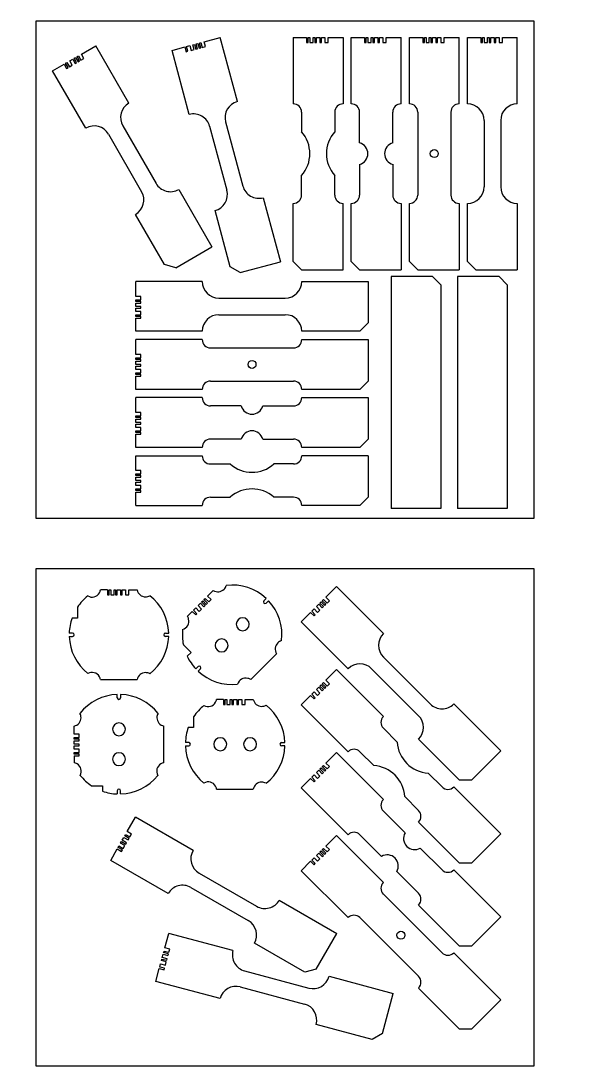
# Model space of a CAD drawing. Header units: millimetres. Extents: x 0 to 1032, y 0 to 630.
# Drawn here: x 331 to 662, y 0 to 630 of the extents above; entities that cross this region are included whole.
import ezdxf

# ---------------------------------------------------------------- set-up
doc = ezdxf.new("R2010")
doc.units = ezdxf.units.MM
doc.layers.get('0').update_dxf_attribs({"lineweight": 25, "true_color": 0xffffff})
for name, color, linetype, true_color in [('3', 7, 'Continuous', 0xffffff), ('4', 7, 'Continuous', 0xffffff), ('5', 5, 'Continuous', 0x0000ff)]:
    doc.layers.add(name, color=color, linetype=linetype, true_color=true_color)

# ---------------------------------------------------------------- blocks, each defined once
blk = doc.blocks.new('block 33')
at = {"color": 5, "true_color": 0x0000ff}
for p, q in [((-11.26, -6.5), (-10.39, -6)), ((-10.39, -6), (-8.89, -8.6)), ((-7.16, -7.6), (-8.66, -5)), ((-19.05, -11), (-17.55, -13.6)), ((-18.19, -10.5), (-17.32, -10)), ((-16.69, -13.1), (-18.19, -10.5)), ((-17.32, -10), (-15.82, -12.6)), ((-15.82, -12.6), (-14.09, -11.6)), ((-15.59, -9), (-13.86, -8)), ((-14.09, -11.6), (-15.59, -9)), ((-13.86, -8), (-12.36, -10.6)), ((-12.99, -7.5), (-12.12, -7)), ((-11.49, -10.1), (-12.99, -7.5)), ((-12.36, -10.6), (-11.49, -10.1)), ((-12.12, -7), (-10.62, -9.6)), ((-9.76, -9.1), (-11.26, -6.5)), ((-10.62, -9.6), (-9.76, -9.1)), ((-8.89, -8.6), (-7.16, -7.6)), ((-17.55, -13.6), (-16.69, -13.1))]:
    blk.add_line(p, q, dxfattribs=at)
at = {"color": 3, "true_color": 0x00ff00}
for p, q in [((-8.66, -5), (0, 0)), ((-25.98, -15), (-19.05, -11)), ((41.52, -131.91), (24.02, -101.6)), ((48.35, -133.74), (70, -121.24)), ((48.35, -133.74), (41.52, -131.91))]:
    blk.add_line(p, q, dxfattribs=at)
at = {"layer": '3', "color": 3, "linetype": 'Continuous', "true_color": 0x00ff00}
for p, q in [((20, -34.64), (0, 0)), ((-5.98, -49.64), (-25.98, -15)), ((50, -86.6), (70, -121.24))]:
    blk.add_line(p, q, dxfattribs=at)
at = {"layer": '4', "color": 4, "linetype": 'Continuous', "true_color": 0x00ffff}
for centre, start, end in [((25, -43.3), 120, 210), ((-0.98, -58.3), 30, 120), ((19.02, -92.94), 300, 30), ((45, -77.94), 210, 300)]:
    blk.add_arc(centre, 10, start, end, dxfattribs=at)
at = {"layer": '5', "color": 5, "linetype": 'Continuous', "true_color": 0x0000ff}
for p, q in [((16.34, -48.3), (36.34, -82.94)), ((7.68, -53.3), (27.68, -87.94))]:
    blk.add_line(p, q, dxfattribs=at)
blk = doc.blocks.new('block 35')
at = {"color": 3, "true_color": 0x00ff00}
for p, q in [((-9.66, -2.59), (0, 0)), ((-28.98, -7.76), (-21.25, -5.69)), ((5.96, -138.16), (-3.1, -104.36)), ((12.09, -141.7), (5.96, -138.16)), ((12.09, -141.7), (36.23, -135.23))]:
    blk.add_line(p, q, dxfattribs=at)
at = {"color": 5, "true_color": 0x0000ff}
for p, q in [((-21.25, -5.69), (-20.47, -8.59)), ((-20.28, -5.44), (-18.35, -4.92)), ((-19.51, -8.33), (-20.28, -5.44)), ((-18.35, -4.92), (-17.58, -7.82)), ((-16.42, -4.4), (-15.45, -4.14)), ((-15.64, -7.3), (-16.42, -4.4)), ((-15.45, -4.14), (-14.68, -7.04)), ((-14.49, -3.88), (-13.52, -3.62)), ((-13.71, -6.78), (-14.49, -3.88)), ((-13.52, -3.62), (-12.75, -6.52)), ((-12.75, -6.52), (-11.78, -6.26)), ((-12.56, -3.36), (-11.59, -3.11)), ((-11.78, -6.26), (-12.56, -3.36)), ((-11.59, -3.11), (-10.81, -6)), ((-10.81, -6), (-8.88, -5.49)), ((-8.88, -5.49), (-9.66, -2.59)), ((-20.47, -8.59), (-19.51, -8.33)), ((-17.58, -7.82), (-15.64, -7.3)), ((-14.68, -7.04), (-13.71, -6.78))]:
    blk.add_line(p, q, dxfattribs=at)
at = {"layer": '3', "color": 3, "linetype": 'Continuous', "true_color": 0x00ff00}
for p, q in [((10.35, -38.64), (0, 0)), ((-18.63, -46.4), (-28.98, -7.76)), ((25.88, -96.59), (36.23, -135.23))]:
    blk.add_line(p, q, dxfattribs=at)
at = {"layer": '4', "color": 4, "linetype": 'Continuous', "true_color": 0x00ffff}
for centre, start, end in [((12.94, -48.3), 105, 195), ((-16.04, -56.06), 15, 105), ((-5.68, -94.7), 285, 15), ((23.29, -86.93), 195, 285)]:
    blk.add_arc(centre, 10, start, end, dxfattribs=at)
at = {"layer": '5', "color": 5, "linetype": 'Continuous', "true_color": 0x0000ff}
for p, q in [((-6.38, -53.47), (3.98, -92.11)), ((3.28, -50.88), (13.63, -89.52))]:
    blk.add_line(p, q, dxfattribs=at)
blk = doc.blocks.new('block 45')
at = {"color": 3, "true_color": 0x00ff00}
for p, q in [((-30, 0), (-22, 0)), ((-9, 0), (0, 0)), ((-30, -135), (-30, -100)), ((-25, -140), (-30, -135)), ((-25, -140), (0, -140))]:
    blk.add_line(p, q, dxfattribs=at)
at = {"color": 5, "true_color": 0x0000ff}
for p, q in [((-22, 0), (-22, -3)), ((-21, -3), (-21, 0)), ((-21, 0), (-20, 0)), ((-20, 0), (-20, -3)), ((-18, -3), (-18, 0)), ((-18, 0), (-17, 0)), ((-17, 0), (-17, -3)), ((-16, -3), (-16, 0)), ((-16, 0), (-14, 0)), ((-14, 0), (-14, -3)), ((-13, -3), (-13, 0)), ((-13, 0), (-11, 0)), ((-11, 0), (-11, -3)), ((-9, -3), (-9, 0)), ((-22, -3), (-21, -3)), ((-20, -3), (-18, -3)), ((-17, -3), (-16, -3)), ((-14, -3), (-13, -3)), ((-11, -3), (-9, -3))]:
    blk.add_line(p, q, dxfattribs=at)
at = {"layer": '3', "color": 3, "linetype": 'Continuous', "true_color": 0x00ff00}
for p, q in [((-30, 0), (-30, -40)), ((0, 0), (0, -40)), ((0, -140), (0, -100))]:
    blk.add_line(p, q, dxfattribs=at)
at = {"layer": '4', "color": 4, "linetype": 'Continuous', "true_color": 0x00ffff}
for p, q in [((-25, -45), (-25, -56.77)), ((-5, -45), (-5, -56.77)), ((-25, -95), (-25, -83.23)), ((-5, -95), (-5, -83.23))]:
    blk.add_line(p, q, dxfattribs=at)
for centre, start, end in [((-30, -45), 0, 90), ((0, -45), 90, 180), ((-30, -95), 270, 0), ((0, -95), 180, 270)]:
    blk.add_arc(centre, 5, start, end, dxfattribs=at)
at = {"layer": '5', "color": 5, "linetype": 'Continuous', "true_color": 0x0000ff}
for centre, start, end in [((-40, -70), 318.59038, 41.40962), ((10, -70), 138.59038, 221.40962)]:
    blk.add_arc(centre, 20, start, end, dxfattribs=at)
blk = doc.blocks.new('block 46')
at = {"color": 3, "true_color": 0x00ff00}
for p, q in [((-30, 0), (-22, 0)), ((-9, 0), (0, 0)), ((-30, -135), (-30, -100)), ((-25, -140), (-30, -135)), ((-25, -140), (0, -140))]:
    blk.add_line(p, q, dxfattribs=at)
at = {"color": 5, "true_color": 0x0000ff}
for p, q in [((-22, 0), (-22, -3)), ((-21, -3), (-21, 0)), ((-21, 0), (-20, 0)), ((-20, 0), (-20, -3)), ((-18, -3), (-18, 0)), ((-18, 0), (-17, 0)), ((-17, 0), (-17, -3)), ((-16, -3), (-16, 0)), ((-16, 0), (-14, 0)), ((-14, 0), (-14, -3)), ((-13, 0), (-11, 0)), ((-13, -3), (-13, 0)), ((-11, 0), (-11, -3)), ((-9, -3), (-9, 0)), ((-22, -3), (-21, -3)), ((-20, -3), (-18, -3)), ((-17, -3), (-16, -3)), ((-14, -3), (-13, -3)), ((-11, -3), (-9, -3))]:
    blk.add_line(p, q, dxfattribs=at)
at = {"layer": '3', "color": 3, "linetype": 'Continuous', "true_color": 0x00ff00}
for p, q in [((-30, -40), (-30, 0)), ((0, -40), (0, 0)), ((0, -100), (0, -140))]:
    blk.add_line(p, q, dxfattribs=at)
at = {"layer": '4', "color": 4, "linetype": 'Continuous', "true_color": 0x00ffff}
for p, q in [((-25, -63.55), (-25, -45)), ((-5, -63.55), (-5, -45)), ((-25, -76.45), (-25, -95)), ((-5, -76.45), (-5, -95))]:
    blk.add_line(p, q, dxfattribs=at)
for centre, start, end in [((-30, -45), 0, 90), ((0, -45), 90, 180), ((-30, -95), 270, 0), ((0, -95), 180, 270)]:
    blk.add_arc(centre, 5, start, end, dxfattribs=at)
at = {"layer": '5', "color": 5, "linetype": 'Continuous', "true_color": 0x0000ff}
for centre, start, end in [((-26.67, -70), 284.47751, 75.52249), ((-3.33, -70), 104.47751, 255.52249)]:
    blk.add_arc(centre, 6.67, start, end, dxfattribs=at)
blk = doc.blocks.new('block 48')
at = {"color": 3, "true_color": 0x00ff00}
for p, q in [((-30, 0), (-22, 0)), ((-9, 0), (0, 0)), ((-30, -135), (-30, -100)), ((-25, -140), (-30, -135)), ((-25, -140), (0, -140))]:
    blk.add_line(p, q, dxfattribs=at)
at = {"color": 5, "true_color": 0x0000ff}
for p, q in [((-22, 0), (-22, -3)), ((-21, -3), (-21, 0)), ((-21, 0), (-20, 0)), ((-20, 0), (-20, -3)), ((-18, -3), (-18, 0)), ((-18, 0), (-17, 0)), ((-17, 0), (-17, -3)), ((-16, -3), (-16, 0)), ((-16, 0), (-14, 0)), ((-14, 0), (-14, -3)), ((-13, -3), (-13, 0)), ((-13, 0), (-11, 0)), ((-11, 0), (-11, -3)), ((-9, -3), (-9, 0)), ((-22, -3), (-21, -3)), ((-20, -3), (-18, -3)), ((-17, -3), (-16, -3)), ((-14, -3), (-13, -3)), ((-11, -3), (-9, -3))]:
    blk.add_line(p, q, dxfattribs=at)
at = {"layer": '3', "color": 3, "linetype": 'Continuous', "true_color": 0x00ff00}
for p, q in [((-30, -40), (-30, 0)), ((0, -40), (0, 0)), ((0, -100), (0, -140))]:
    blk.add_line(p, q, dxfattribs=at)
at = {"layer": '4', "color": 4, "linetype": 'Continuous', "true_color": 0x00ffff}
for centre, start, end in [((-30, -50), 0, 90), ((0, -50), 90, 180), ((-30, -90), 270, 0), ((0, -90), 180, 270)]:
    blk.add_arc(centre, 10, start, end, dxfattribs=at)
at = {"layer": '5', "color": 5, "linetype": 'Continuous', "true_color": 0x0000ff}
for p, q in [((-20, -50), (-20, -90)), ((-10, -50), (-10, -90))]:
    blk.add_line(p, q, dxfattribs=at)
blk = doc.blocks.new('block 49')
at = {"color": 3, "true_color": 0x00ff00}
for p, q in [((140, 0), (140, -25)), ((0, -9), (0, 0)), ((0, -30), (0, -22)), ((140, -25), (135, -30)), ((135, -30), (100, -30))]:
    blk.add_line(p, q, dxfattribs=at)
at = {"color": 5, "true_color": 0x0000ff}
for p, q in [((3, -9), (0, -9)), ((0, -12), (0, -11)), ((0, -11), (3, -11)), ((3, -12), (0, -12)), ((3, -11), (3, -9)), ((3, -13), (3, -12)), ((0, -15), (0, -13)), ((0, -13), (3, -13)), ((3, -15), (0, -15)), ((0, -18), (0, -16)), ((0, -16), (3, -16)), ((3, -18), (0, -18)), ((3, -16), (3, -15)), ((3, -20), (3, -18)), ((0, -21), (0, -20)), ((0, -20), (3, -20)), ((3, -21), (0, -21)), ((0, -22), (3, -22)), ((3, -22), (3, -21))]:
    blk.add_line(p, q, dxfattribs=at)
at = {"layer": '3', "color": 3, "linetype": 'Continuous', "true_color": 0x00ff00}
for p, q in [((40, 0), (0, 0)), ((100, 0), (140, 0)), ((40, -30), (0, -30))]:
    blk.add_line(p, q, dxfattribs=at)
at = {"layer": '4', "color": 4, "linetype": 'Continuous', "true_color": 0x00ffff}
for centre, start, end in [((50, 0), 180, 270), ((90, 0), 270, 360), ((50, -30), 90, 180), ((90, -30), 0, 90)]:
    blk.add_arc(centre, 10, start, end, dxfattribs=at)
at = {"layer": '5', "color": 5, "linetype": 'Continuous', "true_color": 0x0000ff}
for p, q in [((50, -10), (90, -10)), ((50, -20), (90, -20))]:
    blk.add_line(p, q, dxfattribs=at)
blk = doc.blocks.new('block 51')
at = {"color": 3, "true_color": 0x00ff00}
for p, q in [((0, -9), (0, 0)), ((140, 0), (140, -25)), ((0, -30), (0, -22)), ((140, -25), (135, -30)), ((135, -30), (100, -30))]:
    blk.add_line(p, q, dxfattribs=at)
at = {"color": 5, "true_color": 0x0000ff}
for p, q in [((3, -9), (0, -9)), ((0, -12), (0, -11)), ((0, -11), (3, -11)), ((3, -12), (0, -12)), ((3, -11), (3, -9)), ((3, -13), (3, -12)), ((0, -15), (0, -13)), ((0, -13), (3, -13)), ((3, -15), (0, -15)), ((0, -18), (0, -16)), ((0, -16), (3, -16)), ((3, -18), (0, -18)), ((3, -16), (3, -15)), ((3, -20), (3, -18)), ((0, -21), (0, -20)), ((0, -20), (3, -20)), ((3, -21), (0, -21)), ((0, -22), (3, -22)), ((3, -22), (3, -21))]:
    blk.add_line(p, q, dxfattribs=at)
at = {"layer": '3', "color": 3, "linetype": 'Continuous', "true_color": 0x00ff00}
for p, q in [((40, 0), (0, 0)), ((100, 0), (140, 0)), ((40, -30), (0, -30))]:
    blk.add_line(p, q, dxfattribs=at)
at = {"layer": '4', "color": 4, "linetype": 'Continuous', "true_color": 0x00ffff}
for p, q in [((63.55, -5), (45, -5)), ((76.45, -5), (95, -5)), ((63.55, -25), (45, -25)), ((76.45, -25), (95, -25))]:
    blk.add_line(p, q, dxfattribs=at)
for centre, start, end in [((45, 0), 180, 270), ((95, 0), 270, 0), ((45, -30), 90, 180), ((95, -30), 0, 90)]:
    blk.add_arc(centre, 5, start, end, dxfattribs=at)
at = {"layer": '5', "color": 5, "linetype": 'Continuous', "true_color": 0x0000ff}
for centre, start, end in [((70, -3.33), 194.47751, 345.52249), ((70, -26.67), 14.47751, 165.52249)]:
    blk.add_arc(centre, 6.67, start, end, dxfattribs=at)
blk = doc.blocks.new('block 52')
at = {"color": 3, "true_color": 0x00ff00}
for p, q in [((0, -9), (0, 0)), ((140, 0), (140, -25)), ((0, -30), (0, -22)), ((140, -25), (135, -30)), ((135, -30), (100, -30))]:
    blk.add_line(p, q, dxfattribs=at)
at = {"color": 5, "true_color": 0x0000ff}
for p, q in [((3, -9), (0, -9)), ((0, -12), (0, -11)), ((0, -11), (3, -11)), ((3, -12), (0, -12)), ((3, -11), (3, -9)), ((3, -13), (3, -12)), ((0, -15), (0, -13)), ((0, -13), (3, -13)), ((3, -15), (0, -15)), ((0, -18), (0, -16)), ((0, -16), (3, -16)), ((3, -18), (0, -18)), ((3, -16), (3, -15)), ((3, -20), (3, -18)), ((0, -21), (0, -20)), ((0, -20), (3, -20)), ((3, -21), (0, -21)), ((0, -22), (3, -22)), ((3, -22), (3, -21))]:
    blk.add_line(p, q, dxfattribs=at)
at = {"layer": '3', "color": 3, "linetype": 'Continuous', "true_color": 0x00ff00}
for p, q in [((0, 0), (40, 0)), ((140, 0), (100, 0)), ((0, -30), (40, -30))]:
    blk.add_line(p, q, dxfattribs=at)
at = {"layer": '4', "color": 4, "linetype": 'Continuous', "true_color": 0x00ffff}
for p, q in [((45, -5), (56.77, -5)), ((95, -5), (83.23, -5)), ((45, -25), (56.77, -25)), ((95, -25), (83.23, -25))]:
    blk.add_line(p, q, dxfattribs=at)
for centre, start, end in [((45, 0), 180, 270), ((95, 0), 270, 0), ((45, -30), 90, 180), ((95, -30), 0, 90)]:
    blk.add_arc(centre, 5, start, end, dxfattribs=at)
at = {"layer": '5', "color": 5, "linetype": 'Continuous', "true_color": 0x0000ff}
for centre, start, end in [((70, 10), 228.59038, 311.40962), ((70, -40), 48.59038, 131.40962)]:
    blk.add_arc(centre, 20, start, end, dxfattribs=at)
blk = doc.blocks.new('block 2')
at = {"color": 3, "true_color": 0x00ff00}
for p, q in [((-2.33, -8.69), (0, 0)), ((-7.76, -28.98), (-5.69, -21.25)), ((128.76, -60.38), (135.23, -36.23)), ((122.64, -63.92), (88.83, -54.86)), ((128.76, -60.38), (122.64, -63.92))]:
    blk.add_line(p, q, dxfattribs=at)
at = {"color": 5, "true_color": 0x0000ff}
for p, q in [((-3.88, -14.49), (-3.36, -12.56)), ((-3.36, -12.56), (-0.47, -13.33)), ((-3.11, -11.59), (-2.85, -10.63)), ((-0.21, -12.37), (-3.11, -11.59)), ((-2.85, -10.63), (0.05, -11.4)), ((0.57, -9.47), (-2.33, -8.69)), ((-0.47, -13.33), (-0.21, -12.37)), ((0.05, -11.4), (0.57, -9.47)), ((-5.44, -20.28), (-4.92, -18.35)), ((-4.92, -18.35), (-2.02, -19.13)), ((-4.4, -16.42), (-4.14, -15.45)), ((-1.5, -17.2), (-4.4, -16.42)), ((-4.14, -15.45), (-1.24, -16.23)), ((-0.98, -15.27), (-3.88, -14.49)), ((-2.02, -19.13), (-1.5, -17.2)), ((-1.24, -16.23), (-0.98, -15.27)), ((-5.69, -21.25), (-2.8, -22.03)), ((-2.54, -21.06), (-5.44, -20.28)), ((-2.8, -22.03), (-2.54, -21.06))]:
    blk.add_line(p, q, dxfattribs=at)
at = {"layer": '3', "color": 3, "linetype": 'Continuous', "true_color": 0x00ff00}
for p, q in [((38.64, -10.35), (0, 0)), ((30.87, -39.33), (-7.76, -28.98)), ((96.59, -25.88), (135.23, -36.23))]:
    blk.add_line(p, q, dxfattribs=at)
at = {"layer": '4', "color": 4, "linetype": 'Continuous', "true_color": 0x00ffff}
for centre, start, end in [((48.3, -12.94), 165, 255), ((86.93, -23.29), 255, 345), ((40.53, -41.92), 75, 165), ((79.17, -52.27), 345, 75)]:
    blk.add_arc(centre, 10, start, end, dxfattribs=at)
at = {"layer": '5', "color": 5, "linetype": 'Continuous', "true_color": 0x0000ff}
for p, q in [((45.71, -22.6), (84.35, -32.95)), ((43.12, -32.26), (81.76, -42.61))]:
    blk.add_line(p, q, dxfattribs=at)
blk = doc.blocks.new('block 4')
at = {"color": 3, "true_color": 0x00ff00}
for p, q in [((-5, -8.66), (0, 0)), ((-15, -25.98), (-11, -19.05)), ((108.74, -91.65), (121.24, -70)), ((101.91, -93.48), (71.6, -75.98)), ((108.74, -91.65), (101.91, -93.48))]:
    blk.add_line(p, q, dxfattribs=at)
at = {"color": 5, "true_color": 0x0000ff}
for p, q in [((-8, -13.86), (-7, -12.12)), ((-7, -12.12), (-4.4, -13.62)), ((-6.5, -11.26), (-6, -10.39)), ((-3.9, -12.76), (-6.5, -11.26)), ((-6, -10.39), (-3.4, -11.89)), ((-2.4, -10.16), (-5, -8.66)), ((-3.4, -11.89), (-2.4, -10.16)), ((-10.5, -18.19), (-10, -17.32)), ((-7.9, -19.69), (-10.5, -18.19)), ((-10, -17.32), (-7.4, -18.82)), ((-9, -15.59), (-8.5, -14.72)), ((-6.4, -17.09), (-9, -15.59)), ((-8.5, -14.72), (-5.9, -16.22)), ((-5.4, -15.36), (-8, -13.86)), ((-7.4, -18.82), (-6.4, -17.09)), ((-5.9, -16.22), (-5.4, -15.36)), ((-4.4, -13.62), (-3.9, -12.76)), ((-11, -19.05), (-8.4, -20.55)), ((-8.4, -20.55), (-7.9, -19.69))]:
    blk.add_line(p, q, dxfattribs=at)
at = {"layer": '3', "color": 3, "linetype": 'Continuous', "true_color": 0x00ff00}
for p, q in [((34.64, -20), (0, 0)), ((19.64, -45.98), (-15, -25.98)), ((86.6, -50), (121.24, -70))]:
    blk.add_line(p, q, dxfattribs=at)
at = {"layer": '4', "color": 4, "linetype": 'Continuous', "true_color": 0x00ffff}
for centre, start, end in [((43.3, -25), 150, 240), ((28.3, -50.98), 60, 150), ((77.94, -45), 240, 330), ((62.94, -70.98), 330, 60)]:
    blk.add_arc(centre, 10, start, end, dxfattribs=at)
at = {"layer": '5', "color": 5, "linetype": 'Continuous', "true_color": 0x0000ff}
for p, q in [((38.3, -33.66), (72.94, -53.66)), ((33.3, -42.32), (67.94, -62.32))]:
    blk.add_line(p, q, dxfattribs=at)
blk = doc.blocks.new('block 8')
at = {"color": 3, "true_color": 0x00ff00}
for p, q in [((-6.36, -6.36), (0, 0)), ((-21.21, -21.21), (-15.56, -15.56)), ((74.25, -116.67), (49.5, -91.92)), ((81.32, -116.67), (98.99, -98.99)), ((81.32, -116.67), (74.25, -116.67))]:
    blk.add_line(p, q, dxfattribs=at)
at = {"color": 5, "true_color": 0x0000ff}
for p, q in [((-12.02, -12.02), (-10.61, -10.61)), ((-9.9, -14.14), (-12.02, -12.02)), ((-10.61, -10.61), (-8.49, -12.73)), ((-9.9, -9.9), (-9.19, -9.19)), ((-7.78, -12.02), (-9.9, -9.9)), ((-9.19, -9.19), (-7.07, -11.31)), ((-8.49, -8.49), (-7.78, -7.78)), ((-6.36, -10.61), (-8.49, -8.49)), ((-8.49, -12.73), (-7.78, -12.02)), ((-7.78, -7.78), (-5.66, -9.9)), ((-7.07, -11.31), (-6.36, -10.61)), ((-4.24, -8.49), (-6.36, -6.36)), ((-5.66, -9.9), (-4.24, -8.49)), ((-15.56, -15.56), (-13.44, -17.68)), ((-14.85, -14.85), (-13.44, -13.44)), ((-12.73, -16.97), (-14.85, -14.85)), ((-13.44, -13.44), (-11.31, -15.56)), ((-13.44, -17.68), (-12.73, -16.97)), ((-11.31, -15.56), (-9.9, -14.14))]:
    blk.add_line(p, q, dxfattribs=at)
at = {"layer": '3', "color": 3, "linetype": 'Continuous', "true_color": 0x00ff00}
for p, q in [((28.28, -28.28), (0, 0)), ((7.07, -49.5), (-21.21, -21.21)), ((70.71, -70.71), (98.99, -98.99))]:
    blk.add_line(p, q, dxfattribs=at)
at = {"layer": '4', "color": 4, "linetype": 'Continuous', "true_color": 0x00ffff}
for p, q in [((41.4, -48.47), (28.28, -35.36)), ((27.26, -62.61), (14.14, -49.5)), ((50.53, -57.6), (63.64, -70.71)), ((36.38, -71.74), (49.5, -84.85))]:
    blk.add_line(p, q, dxfattribs=at)
for centre, start, end in [((31.82, -31.82), 135, 225), ((10.61, -53.03), 45, 135), ((67.18, -67.18), 225, 315), ((45.96, -88.39), 315, 45)]:
    blk.add_arc(centre, 5, start, end, dxfattribs=at)
at = {"layer": '5', "color": 5, "linetype": 'Continuous', "true_color": 0x0000ff}
for centre, start, end in [((47.14, -51.85), 149.47751, 300.52249), ((30.64, -68.35), 329.47751, 120.52249)]:
    blk.add_arc(centre, 6.67, start, end, dxfattribs=at)
blk = doc.blocks.new('block 28')
at = {"color": 3, "true_color": 0x00ff00}
for p, q in [((-6.36, -6.36), (0, 0)), ((-21.21, -21.21), (-15.56, -15.56)), ((74.25, -116.67), (49.5, -91.92)), ((81.32, -116.67), (98.99, -98.99)), ((81.32, -116.67), (74.25, -116.67))]:
    blk.add_line(p, q, dxfattribs=at)
at = {"color": 5, "true_color": 0x0000ff}
for p, q in [((-12.02, -12.02), (-10.61, -10.61)), ((-9.9, -14.14), (-12.02, -12.02)), ((-10.61, -10.61), (-8.49, -12.73)), ((-9.9, -9.9), (-9.19, -9.19)), ((-7.78, -12.02), (-9.9, -9.9)), ((-9.19, -9.19), (-7.07, -11.31)), ((-8.49, -8.49), (-7.78, -7.78)), ((-6.36, -10.61), (-8.49, -8.49)), ((-8.49, -12.73), (-7.78, -12.02)), ((-7.78, -7.78), (-5.66, -9.9)), ((-7.07, -11.31), (-6.36, -10.61)), ((-4.24, -8.49), (-6.36, -6.36)), ((-5.66, -9.9), (-4.24, -8.49)), ((-15.56, -15.56), (-13.44, -17.68)), ((-14.85, -14.85), (-13.44, -13.44)), ((-12.73, -16.97), (-14.85, -14.85)), ((-13.44, -13.44), (-11.31, -15.56)), ((-13.44, -17.68), (-12.73, -16.97)), ((-11.31, -15.56), (-9.9, -14.14))]:
    blk.add_line(p, q, dxfattribs=at)
at = {"layer": '3', "color": 3, "linetype": 'Continuous', "true_color": 0x00ff00}
for p, q in [((28.28, -28.28), (0, 0)), ((7.07, -49.5), (-21.21, -21.21)), ((70.71, -70.71), (98.99, -98.99))]:
    blk.add_line(p, q, dxfattribs=at)
at = {"layer": '4', "color": 4, "linetype": 'Continuous', "true_color": 0x00ffff}
for centre, start, end in [((35.36, -35.36), 135, 225), ((14.14, -56.57), 45, 135), ((63.64, -63.64), 225, 315), ((42.43, -84.85), 315, 45)]:
    blk.add_arc(centre, 10, start, end, dxfattribs=at)
at = {"layer": '5', "color": 5, "linetype": 'Continuous', "true_color": 0x0000ff}
for p, q in [((28.28, -42.43), (56.57, -70.71)), ((21.21, -49.5), (49.5, -77.78))]:
    blk.add_line(p, q, dxfattribs=at)
blk = doc.blocks.new('block 29')
at = {"color": 3, "true_color": 0x00ff00}
for p, q in [((-6.36, -6.36), (0, 0)), ((-21.21, -21.21), (-15.56, -15.56)), ((74.25, -116.67), (49.5, -91.92)), ((81.32, -116.67), (98.99, -98.99)), ((81.32, -116.67), (74.25, -116.67))]:
    blk.add_line(p, q, dxfattribs=at)
at = {"color": 5, "true_color": 0x0000ff}
for p, q in [((-12.02, -12.02), (-10.61, -10.61)), ((-9.9, -14.14), (-12.02, -12.02)), ((-10.61, -10.61), (-8.49, -12.73)), ((-9.9, -9.9), (-9.19, -9.19)), ((-7.78, -12.02), (-9.9, -9.9)), ((-9.19, -9.19), (-7.07, -11.31)), ((-8.49, -8.49), (-7.78, -7.78)), ((-6.36, -10.61), (-8.49, -8.49)), ((-8.49, -12.73), (-7.78, -12.02)), ((-7.78, -7.78), (-5.66, -9.9)), ((-7.07, -11.31), (-6.36, -10.61)), ((-4.24, -8.49), (-6.36, -6.36)), ((-5.66, -9.9), (-4.24, -8.49)), ((-15.56, -15.56), (-13.44, -17.68)), ((-14.85, -14.85), (-13.44, -13.44)), ((-12.73, -16.97), (-14.85, -14.85)), ((-13.44, -13.44), (-11.31, -15.56)), ((-13.44, -17.68), (-12.73, -16.97)), ((-11.31, -15.56), (-9.9, -14.14))]:
    blk.add_line(p, q, dxfattribs=at)
at = {"layer": '3', "color": 3, "linetype": 'Continuous', "true_color": 0x00ff00}
for p, q in [((0, 0), (28.28, -28.28)), ((-21.21, -21.21), (7.07, -49.5)), ((98.99, -98.99), (70.71, -70.71))]:
    blk.add_line(p, q, dxfattribs=at)
at = {"layer": '4', "color": 4, "linetype": 'Continuous', "true_color": 0x00ffff}
for p, q in [((28.28, -35.36), (36.61, -43.68)), ((14.14, -49.5), (22.47, -57.82)), ((63.64, -70.71), (55.32, -62.39)), ((49.5, -84.85), (41.17, -76.53))]:
    blk.add_line(p, q, dxfattribs=at)
for centre, start, end in [((31.82, -31.82), 135, 225), ((10.61, -53.03), 45, 135), ((67.18, -67.18), 225, 315), ((45.96, -88.39), 315, 45)]:
    blk.add_arc(centre, 5, start, end, dxfattribs=at)
at = {"layer": '5', "color": 5, "linetype": 'Continuous', "true_color": 0x0000ff}
for centre, start, end in [((56.57, -42.43), 183.59038, 266.40962), ((21.21, -77.78), 3.59038, 86.40962)]:
    blk.add_arc(centre, 20, start, end, dxfattribs=at)
blk = doc.blocks.new('laser_setup')
at = {"color": 3, "true_color": 0x00ff00}
for p, q in [((-116.67, -74.25), (-21.21, 21.21)), ((-21.21, 21.21), (0, 0)), ((-98.99, -98.99), (0, 0)), ((-116.67, -81.32), (-116.67, -74.25)), ((-116.67, -81.32), (-98.99, -98.99))]:
    blk.add_line(p, q, dxfattribs=at)
blk = doc.blocks.new('block 16')
at = {"color": 3, "true_color": 0x00ff00}
for p, q in [((-7, 27), (-11.17, 27)), ((6, 27), (10.95, 27)), ((-25, 16.58), (-25, 10)), ((-25, 10), (-28.28, 10)), ((-28, 1), (-29.98, 1)), ((28, 1), (29.98, 1)), ((-29.98, -1), (-28, -1)), ((29.98, -1), (28, -1)), ((-11.17, -27), (10.95, -27))]:
    blk.add_line(p, q, dxfattribs=at)
at = {"color": 5, "true_color": 0x0000ff}
for p, q in [((-7, 27), (-7, 24)), ((-6, 24), (-6, 27)), ((-6, 27), (-5, 27)), ((-5, 27), (-5, 24)), ((-3, 24), (-3, 27)), ((-3, 27), (-2, 27)), ((-2, 27), (-2, 24)), ((-1, 24), (-1, 27)), ((-1, 27), (1, 27)), ((1, 27), (1, 24)), ((2, 24), (2, 27)), ((2, 27), (4, 27)), ((4, 27), (4, 24)), ((6, 24), (6, 27)), ((-7, 24), (-6, 24)), ((-5, 24), (-3, 24)), ((-2, 24), (-1, 24)), ((1, 24), (2, 24)), ((4, 24), (6, 24))]:
    blk.add_line(p, q, dxfattribs=at)
at = {"color": 3, "true_color": 0x00ff00}
for centre, radius, start, end in [((-16.25, 27.86), 5.15, 240.34279, 330), ((-16.25, 27.86), 5.15, 330, 350.42767), ((16, 28), 5.15, 191.19652, 270), ((0, 0), 30, 128.79722, 146.44269), ((16, 28), 5.15, 270, 300.16744), ((0, 0), 30, 1.91021, 51.71301), ((0, 0), 30, 160.52878, 178.08979), ((-28, 0), 1, 0, 90), ((-28, 0), 1, 270, 0), ((28, 0), 1, 90, 270), ((0, 0), 30, 181.91021, 231.20278), ((0, 0), 30, 308.28699, 358.08979), ((-16.25, -27.86), 5.15, 30, 119.65721), ((16, -28), 5.15, 90, 168.80348), ((16, -28), 5.15, 59.83256, 90), ((-16.25, -27.86), 5.15, 9.57233, 30)]:
    blk.add_arc(centre, radius, start, end, dxfattribs=at)

msp = doc.modelspace()

# ---------------------------------------------------------------- linework, layer by layer
for p, q in [((340, 630), (640, 630)), ((340, 330), (340, 630)), ((640, 630), (640, 330)), ((640, 330), (340, 330)), ((340, 300), (640, 300)), ((340, 0), (340, 300)), ((640, 300), (640, 0)), ((640, 0), (340, 0))]:
    msp.add_line(p, q)
at = {"color": 3, "true_color": 0x00ff00}
for p, q in [((565, 620), (573, 620)), ((586, 620), (595, 620)), ((565, 485), (565, 520)), ((570, 480), (565, 485)), ((570, 480), (595, 480)), ((400.16, 428.92), (400.16, 437.92)), ((540.16, 437.92), (540.16, 412.92)), ((400.16, 407.92), (400.16, 415.92)), ((540.16, 412.92), (535.16, 407.92)), ((535.16, 407.92), (500.16, 407.92)), ((443.33, 283.28), (446.83, 286.77)), ((477.27, 280.45), (478.67, 281.85)), ((480.09, 280.44), (478.69, 279.03)), ((434.14, 274.08), (431.19, 271.13)), ((428.78, 253.99), (433.43, 249.33)), ((433.43, 249.33), (431.11, 247.01)), ((469.37, 232.95), (485.01, 248.59)), ((437.67, 240.85), (436.27, 239.45)), ((437.68, 238.03), (439.09, 239.44)), ((389, 222), (389, 223.98)), ((391, 223.98), (391, 222)), ((453, 221), (448.83, 221)), ((466, 221), (470.95, 221)), ((435, 210.58), (435, 204)), ((363, 200), (363, 204.95)), ((417, 182.83), (417, 204.95)), ((435, 204), (431.72, 204)), ((432, 195), (430.02, 195)), ((430.02, 193), (432, 193)), ((488, 195), (489.98, 195)), ((489.98, 193), (488, 193)), ((363, 187), (363, 182.83)), ((373.42, 169), (380, 169)), ((380, 169), (380, 165.72)), ((389, 166), (389, 164.02)), ((391, 164.02), (391, 166)), ((448.83, 167), (470.95, 167)), ((514.64, 132.63), (521.01, 138.99)), ((499.79, 117.78), (505.45, 123.44)), ((595.25, 22.32), (570.5, 47.07)), ((602.32, 22.32), (620, 40)), ((602.32, 22.32), (595.25, 22.32))]:
    msp.add_line(p, q, dxfattribs=at)
at = {"color": 5, "true_color": 0x0000ff}
for p, q in [((573, 620), (573, 617)), ((574, 617), (574, 620)), ((574, 620), (575, 620)), ((575, 620), (575, 617)), ((577, 617), (577, 620)), ((577, 620), (578, 620)), ((578, 620), (578, 617)), ((579, 617), (579, 620)), ((579, 620), (581, 620)), ((581, 620), (581, 617)), ((582, 617), (582, 620)), ((582, 620), (584, 620)), ((584, 620), (584, 617)), ((586, 617), (586, 620)), ((573, 617), (574, 617)), ((575, 617), (577, 617)), ((578, 617), (579, 617)), ((581, 617), (582, 617)), ((584, 617), (586, 617)), ((403.16, 428.92), (400.16, 428.92)), ((403.16, 426.92), (403.16, 428.92)), ((400.16, 425.92), (400.16, 426.92)), ((400.16, 426.92), (403.16, 426.92)), ((403.16, 425.92), (400.16, 425.92)), ((400.16, 422.92), (400.16, 424.92)), ((400.16, 424.92), (403.16, 424.92)), ((403.16, 422.92), (400.16, 422.92)), ((403.16, 424.92), (403.16, 425.92)), ((403.16, 421.92), (403.16, 422.92)), ((400.16, 419.92), (400.16, 421.92)), ((400.16, 421.92), (403.16, 421.92)), ((403.16, 419.92), (400.16, 419.92)), ((400.16, 416.92), (400.16, 417.92)), ((400.16, 417.92), (403.16, 417.92)), ((403.16, 416.92), (400.16, 416.92)), ((400.16, 415.92), (403.16, 415.92)), ((403.16, 417.92), (403.16, 419.92)), ((403.16, 415.92), (403.16, 416.92)), ((437.67, 277.62), (439.09, 279.03)), ((439.79, 275.5), (437.67, 277.62)), ((439.09, 279.03), (441.21, 276.91)), ((439.79, 279.74), (440.5, 280.45)), ((441.92, 277.62), (439.79, 279.74)), ((440.5, 280.45), (442.62, 278.33)), ((441.21, 281.15), (441.92, 281.86)), ((443.33, 279.03), (441.21, 281.15)), ((441.21, 276.91), (441.92, 277.62)), ((441.92, 281.86), (444.04, 279.74)), ((442.62, 278.33), (443.33, 279.03)), ((445.45, 281.15), (443.33, 283.28)), ((444.04, 279.74), (445.45, 281.15)), ((434.14, 274.08), (436.26, 271.96)), ((434.84, 274.79), (436.26, 276.2)), ((436.97, 272.67), (434.84, 274.79)), ((436.26, 276.2), (438.38, 274.08)), ((436.26, 271.96), (436.97, 272.67)), ((438.38, 274.08), (439.79, 275.5)), ((453, 221), (453, 218)), ((454, 218), (454, 221)), ((454, 221), (455, 221)), ((455, 221), (455, 218)), ((457, 218), (457, 221)), ((457, 221), (458, 221)), ((458, 221), (458, 218)), ((459, 221), (461, 221)), ((459, 218), (459, 221)), ((461, 221), (461, 218)), ((462, 218), (462, 221)), ((462, 221), (464, 221)), ((464, 221), (464, 218)), ((466, 218), (466, 221)), ((453, 218), (454, 218)), ((455, 218), (457, 218)), ((458, 218), (459, 218)), ((461, 218), (462, 218)), ((464, 218), (466, 218)), ((366, 200), (363, 200)), ((363, 197), (363, 198)), ((363, 198), (366, 198)), ((366, 197), (363, 197)), ((363, 194), (363, 196)), ((363, 196), (366, 196)), ((366, 198), (366, 200)), ((366, 196), (366, 197)), ((366, 194), (363, 194)), ((363, 191), (363, 193)), ((363, 193), (366, 193)), ((366, 191), (363, 191)), ((366, 193), (366, 194)), ((366, 189), (366, 191)), ((363, 188), (363, 189)), ((363, 189), (366, 189)), ((366, 188), (363, 188)), ((363, 187), (366, 187)), ((366, 187), (366, 188)), ((516.76, 130.51), (514.64, 132.63)), ((508.98, 126.97), (510.4, 128.39)), ((511.11, 124.85), (508.98, 126.97)), ((510.4, 128.39), (512.52, 126.27)), ((511.11, 129.1), (511.81, 129.8)), ((513.23, 126.97), (511.11, 129.1)), ((511.81, 129.8), (513.93, 127.68)), ((512.52, 130.51), (513.23, 131.22)), ((514.64, 128.39), (512.52, 130.51)), ((512.52, 126.27), (513.23, 126.97)), ((513.23, 131.22), (515.35, 129.1)), ((513.93, 127.68), (514.64, 128.39)), ((515.35, 129.1), (516.76, 130.51)), ((505.45, 123.44), (507.57, 121.32)), ((506.16, 124.15), (507.57, 125.56)), ((508.28, 122.02), (506.16, 124.15)), ((507.57, 125.56), (509.69, 123.44)), ((507.57, 121.32), (508.28, 122.02)), ((509.69, 123.44), (511.11, 124.85))]:
    msp.add_line(p, q, dxfattribs=at)
at = {"color": 3, "true_color": 0x00ff00}
for centre, radius, start, end in [((458.18, 259.94), 30, 46.91021, 96.71301), ((449.69, 291.05), 5.15, 236.19652, 315), ((449.69, 291.05), 5.15, 315, 345.16744), ((477.98, 279.74), 1, 135, 315), ((458.18, 259.94), 30, 353.28699, 43.08979), ((426.99, 268.15), 5.15, 15, 35.42767), ((426.99, 268.15), 5.15, 285.34279, 15), ((458.18, 259.94), 30, 173.79722, 191.44269), ((489.29, 251.46), 5.15, 135, 213.80348), ((489.29, 251.46), 5.15, 104.83256, 135), ((458.18, 259.94), 30, 205.52878, 223.08979), ((438.38, 240.14), 1, 45, 135), ((438.38, 240.14), 1, 315, 45), ((458.18, 259.94), 30, 226.91021, 276.20278), ((466.39, 228.75), 5.15, 75, 164.65721), ((466.39, 228.75), 5.15, 54.57233, 75), ((390, 194), 30, 91.91021, 141.71301), ((390, 222), 1, 180, 0), ((390, 194), 30, 38.28699, 88.08979), ((443.75, 221.86), 5.15, 330, 350.42767), ((476, 222), 5.15, 191.19652, 270), ((460, 194), 30, 128.79722, 146.44269), ((443.75, 221.86), 5.15, 240.34279, 330), ((476, 222), 5.15, 270, 300.16744), ((460, 194), 30, 1.91021, 51.71301), ((362, 210), 5.15, 281.19652, 0), ((362, 210), 5.15, 0, 30.16744), ((418, 210), 5.15, 149.83256, 180), ((418, 210), 5.15, 180, 258.80348), ((460, 194), 30, 160.52878, 178.08979), ((460, 194), 30, 181.91021, 231.20278), ((432, 194), 1, 0, 90), ((432, 194), 1, 270, 0), ((460, 194), 30, 308.28699, 358.08979), ((488, 194), 1, 90, 270), ((362.14, 177.75), 5.15, 60, 80.42767), ((417.86, 177.75), 5.15, 99.57233, 120), ((362.14, 177.75), 5.15, 330.34279, 60), ((417.86, 177.75), 5.15, 120, 209.65721), ((390, 194), 30, 218.79722, 236.44269), ((390, 194), 30, 271.91021, 321.20278), ((443.75, 166.14), 5.15, 30, 119.65721), ((476, 166), 5.15, 90, 168.80348), ((476, 166), 5.15, 59.83256, 90), ((390, 194), 30, 250.52878, 268.08979), ((390, 166), 1, 90, 180), ((390, 166), 1, 0, 90), ((443.75, 166.14), 5.15, 9.57233, 30)]:
    msp.add_arc(centre, radius, start, end, dxfattribs=at)
at = {"color": 5, "true_color": 0x0000ff}
for centre, start, end in [((464.54, 266.31), 135, 315), ((464.54, 266.31), 315, 135), ((451.82, 253.58), 135, 315), ((451.82, 253.58), 315, 135), ((390, 203), 0, 180), ((390, 203), 180, 0), ((451, 194), 90, 270), ((451, 194), 270, 90), ((469, 194), 90, 270), ((469, 194), 270, 90), ((390, 185), 0, 180), ((390, 185), 180, 0)]:
    msp.add_arc(centre, 3.9, start, end, dxfattribs=at)
at = {"layer": '3', "color": 3, "linetype": 'Continuous', "true_color": 0x00ff00}
for p, q in [((565, 580), (565, 620)), ((595, 580), (595, 620)), ((595, 520), (595, 480)), ((440.16, 437.92), (400.16, 437.92)), ((500.16, 437.92), (540.16, 437.92)), ((440.16, 407.92), (400.16, 407.92)), ((549.29, 110.71), (521.01, 138.99)), ((528.08, 89.5), (499.79, 117.78)), ((591.72, 68.28), (620, 40))]:
    msp.add_line(p, q, dxfattribs=at)
at = {"layer": '4', "color": 4, "linetype": 'Continuous', "true_color": 0x00ffff}
for centre, start, end in [((565, 575), 360, 90), ((595, 575), 90, 180), ((565, 525), 270, 0), ((595, 525), 180, 270), ((445.16, 437.92), 180, 270), ((495.16, 437.92), 270, 0), ((445.16, 407.92), 90, 180), ((495.16, 407.92), 0, 90), ((552.82, 107.18), 135, 225), ((531.61, 85.96), 45, 135), ((588.18, 71.82), 225, 315), ((566.97, 50.61), 315, 45)]:
    msp.add_arc(centre, 5, start, end, dxfattribs=at)
at = {"layer": '5', "color": 5, "linetype": 'Continuous', "true_color": 0x0000ff}
for p, q in [((570, 575), (570, 525)), ((590, 575), (590, 525)), ((445.16, 432.92), (495.16, 432.92)), ((445.16, 412.92), (495.16, 412.92)), ((549.29, 103.64), (584.64, 68.28)), ((535.15, 89.5), (570.5, 54.14))]:
    msp.add_line(p, q, dxfattribs=at)
at = {"layer": '5'}
for centre in [(580, 550), (470.16, 422.92), (559.9, 78.9)]:
    msp.add_circle(centre, 2.4, dxfattribs=at)

# ---------------------------------------------------------------- block references
for name, p in [('block 35', (451, 620)), ('block 45', (525, 620)), ('block 46', (560, 620)), ('block 48', (630, 620)), ('block 33', (375.98, 615)), ('block 49', (400.16, 472.92)), ('block 51', (400.16, 402.92)), ('block 52', (400.16, 367.92)), ('block 16', (390, 260)), ('block 28', (521.01, 288.99)), ('block 29', (521.01, 238.99)), ('block 8', (521.01, 188.99)), ('block 4', (400, 150)), ('block 2', (420, 80))]:
    msp.add_blockref(name, p)
at = {"rotation": 225}
for p in [(254, 336), (554, 336), (594, 336)]:
    msp.add_blockref('laser_setup', p, dxfattribs=at)

doc.saveas('drawing.dxf')
